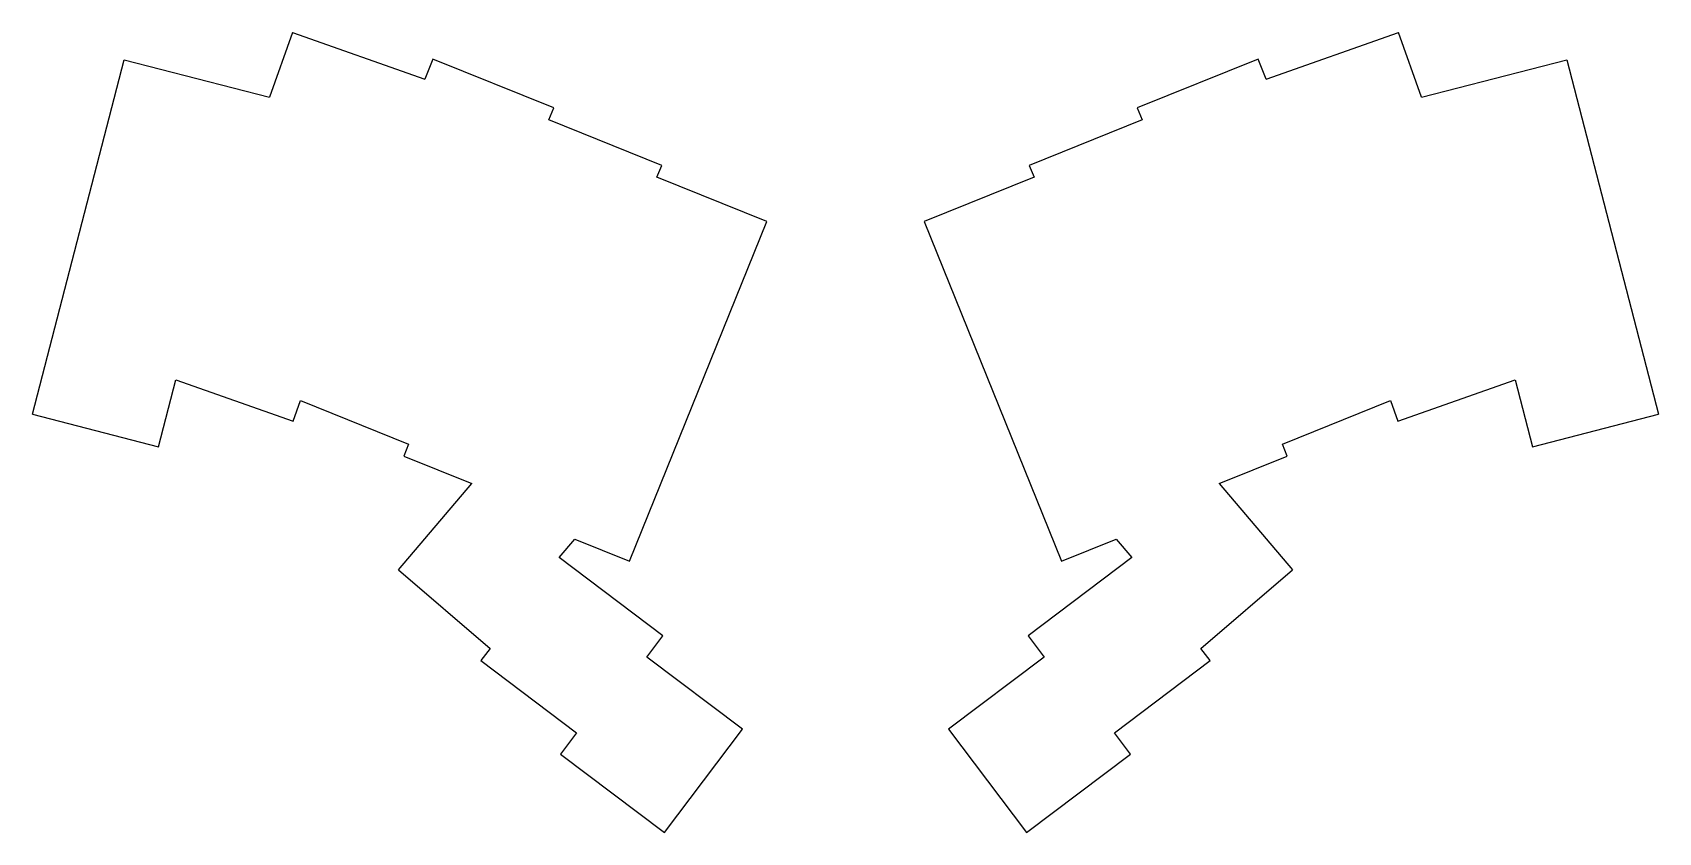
# Model space of a CAD drawing. Header units: millimetres. Extents: x 88 to 342, y -173 to -48.
import ezdxf

# ---------------------------------------------------------------- set-up
doc = ezdxf.new("R2010")
doc.units = ezdxf.units.MM

msp = doc.modelspace()

# ---------------------------------------------------------------- linework, layer by layer
for p, q in [((128.25, -47.61), (124.66, -57.73)), ((128.25, -47.61), (148.91, -54.92)), ((280.35, -54.92), (301, -47.61)), ((304.59, -57.73), (301, -47.61)), ((87.62, -107.23), (101.94, -51.85)), ((101.94, -51.85), (124.66, -57.73)), ((150.18, -51.77), (148.91, -54.92)), ((169.05, -59.39), (150.18, -51.77)), ((279.07, -51.77), (260.2, -59.39)), ((280.35, -54.92), (279.07, -51.77)), ((304.59, -57.73), (327.31, -51.85)), ((327.31, -51.85), (341.63, -107.23)), ((168.3, -61.25), (169.05, -59.39)), ((260.2, -59.39), (260.95, -61.25)), ((185.92, -68.36), (168.3, -61.25)), ((260.95, -61.25), (243.34, -68.36)), ((185.17, -70.22), (185.92, -68.36)), ((243.34, -68.36), (244.08, -70.22)), ((202.32, -77.15), (185.17, -70.22)), ((244.08, -70.22), (226.93, -77.15)), ((180.89, -130.18), (202.32, -77.15)), ((226.93, -77.15), (248.36, -130.18)), ((107.32, -112.33), (110.03, -101.84)), ((110.03, -101.84), (128.34, -108.32)), ((300.92, -108.32), (319.22, -101.84)), ((319.22, -101.84), (321.93, -112.33)), ((128.34, -108.32), (129.48, -105.1)), ((129.48, -105.1), (146.37, -111.92)), ((282.88, -111.92), (299.77, -105.1)), ((299.77, -105.1), (300.92, -108.32)), ((87.62, -107.23), (107.32, -112.33)), ((321.93, -112.33), (341.63, -107.23)), ((146.37, -111.92), (145.62, -113.78)), ((145.62, -113.78), (156.27, -118.08)), ((272.98, -118.08), (283.63, -113.78)), ((283.63, -113.78), (282.88, -111.92)), ((144.77, -131.55), (156.27, -118.08)), ((272.98, -118.08), (284.48, -131.55)), ((169.88, -129.63), (172.35, -126.73)), ((172.35, -126.73), (180.89, -130.18)), ((248.36, -130.18), (256.9, -126.73)), ((256.9, -126.73), (259.37, -129.63)), ((144.77, -131.55), (159.12, -143.81)), ((186.08, -141.84), (169.88, -129.63)), ((259.37, -129.63), (243.17, -141.84)), ((270.13, -143.81), (284.48, -131.55)), ((183.57, -145.18), (186.08, -141.84)), ((243.17, -141.84), (245.68, -145.18)), ((159.12, -143.81), (157.67, -145.73)), ((271.58, -145.73), (270.13, -143.81)), ((157.67, -145.73), (172.62, -156.99)), ((198.52, -156.44), (183.57, -145.18)), ((245.68, -145.18), (230.73, -156.44)), ((256.63, -156.99), (271.58, -145.73)), ((172.62, -156.99), (170.11, -160.33)), ((186.36, -172.57), (198.52, -156.44)), ((230.73, -156.44), (242.89, -172.57)), ((259.14, -160.33), (256.63, -156.99)), ((170.11, -160.33), (186.36, -172.57)), ((242.89, -172.57), (259.14, -160.33))]:
    msp.add_line(p, q)

doc.saveas('drawing.dxf')
